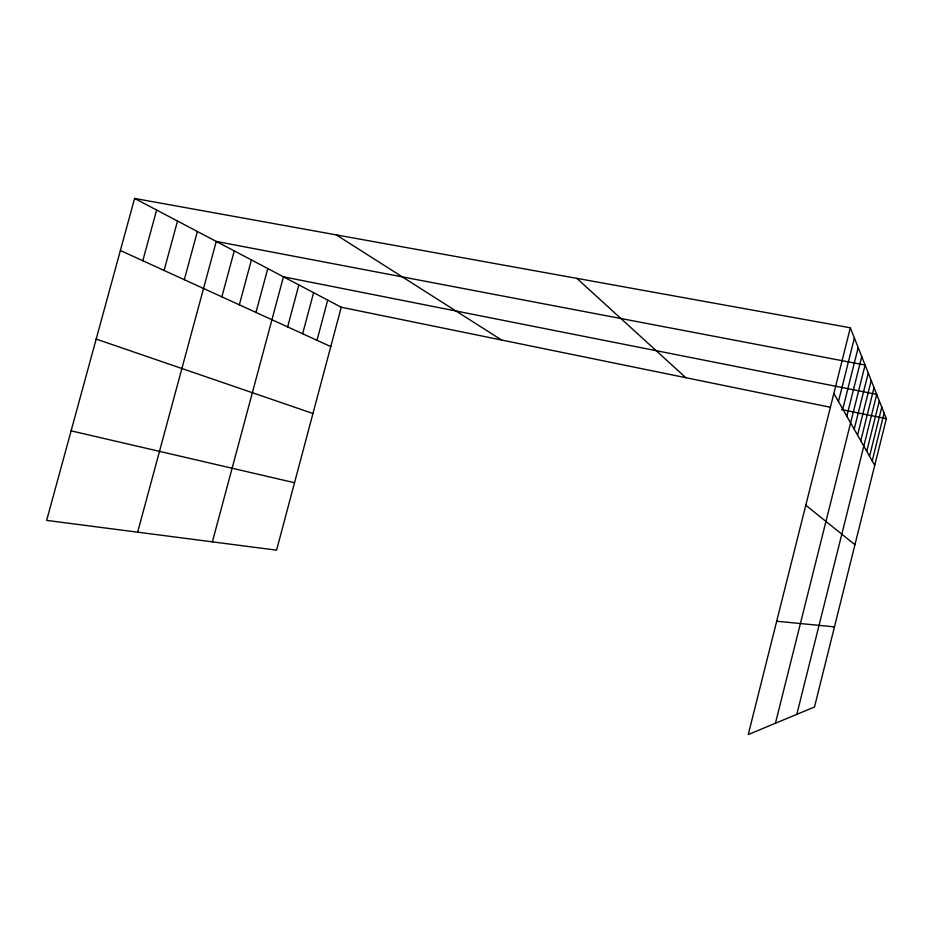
<?xml version="1.0" encoding="UTF-8"?>
<svg xmlns="http://www.w3.org/2000/svg" width="933" height="933" viewBox="0 0 933 933"><rect width="100%" height="100%" fill="white"/><g stroke="black" fill="none" stroke-linecap="round" stroke-linejoin="round"><path stroke-width="1.4" d="M796.817 714.351L876.717 394.379L283.445 276.809L212.374 541.851M866.745 451.315L879.318 400.945M869.544 456.237L881.778 407.173M872.203 460.914L884.122 413.086M850.336 327.786L886.35 418.707L814.497 706.992L748.243 734.563L850.336 327.786L134.597 198.437L46.65 520.392L276.576 550.167L341.245 307.237L134.597 198.437M838.464 401.517L854.383 338.014M842.767 409.109L858.185 347.601M846.814 416.223L861.742 356.593M775.451 723.238L865.089 365.048L216.258 241.437L137.641 532.172M854.196 429.215L868.25 373.013M857.567 435.163L871.224 380.536M860.762 440.796L874.046 387.65M302.642 333.746L313.605 292.694M316.998 340.312L327.716 300.123M239.326 304.823L251.409 259.945M255.992 312.438L267.783 268.564M287.632 326.888L298.863 284.927M184.302 279.69L197.376 231.489M221.856 296.846L234.253 250.907M142.807 260.739L156.627 210.03M164.091 270.453L177.515 221.039M776.688 621.226L834.464 626.871M341.245 307.237L830.207 407.231M841.531 409.54L886.35 418.707M71.106 430.848L294.536 482.723M96.181 339.087L312.952 413.506M120.38 250.499L330.772 346.598M336.265 234.883L501.651 340.044M805.797 505.243L854.943 544.72M576.839 278.361L685.848 377.713M833.857 393.423L874.722 465.357"/></g></svg>
